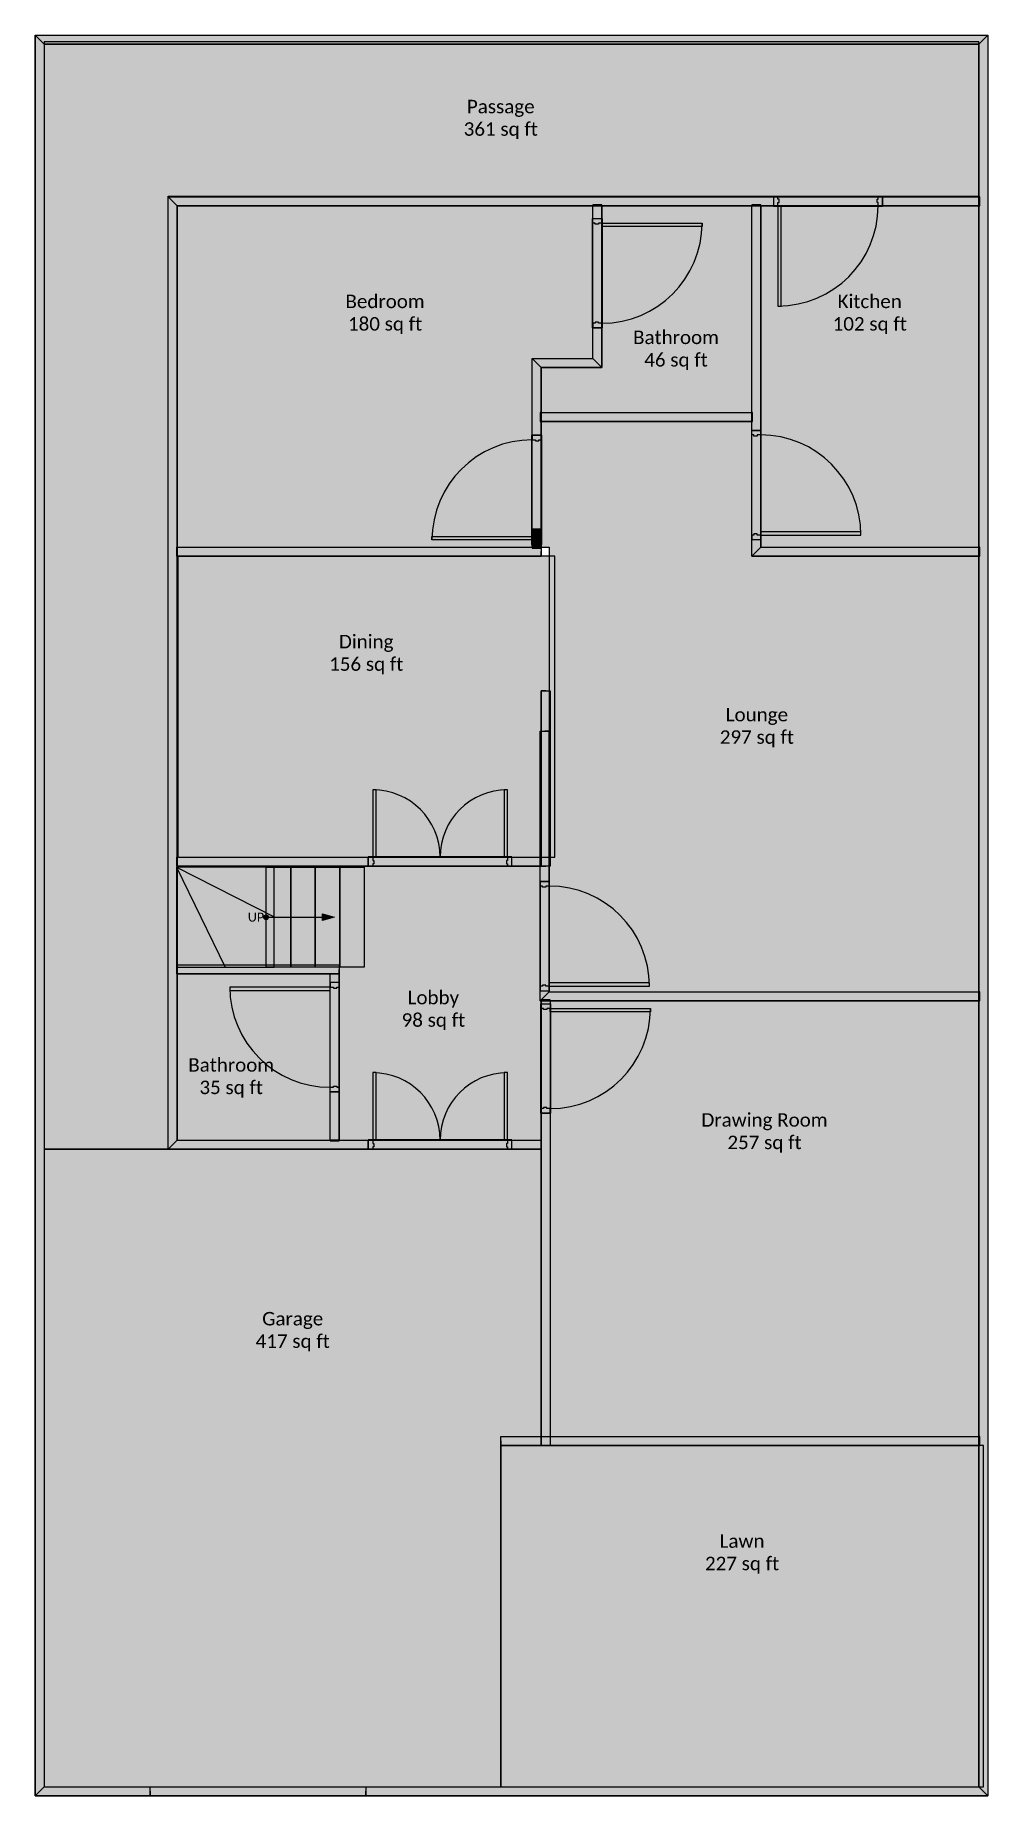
# Model space of a CAD drawing. Extents: x 0 to 35.4, y 0 to 65.4.
import ezdxf

# ---------------------------------------------------------------- set-up
doc = ezdxf.new("R2010")
doc.units = 0
doc.header["$MEASUREMENT"] = 0
for name, color, linetype in [('BUILDING_ENVELOPE', 7, 'CONTINUOUS'), ('LANDING', 7, 'CONTINUOUS'), ('SPACE', 7, 'CONTINUOUS'), ('STAIR', 7, 'CONTINUOUS')]:
    doc.layers.add(name, color=color, linetype=linetype)
doc.styles.get("Standard").update_dxf_attribs({"font": 'txt.shx'})

msp = doc.modelspace()

# ---------------------------------------------------------------- hatches: boundary and pattern name
at = {"layer": 'BUILDING_ENVELOPE'}
for color, points in [(7, [(0.357, 65.024), (0.357, 0.357), (0.024, 0.024), (0.024, 65.357)]), (7, [(0.024, 65.357), (35.357, 65.357), (35.024, 65.024), (0.357, 65.024)]), (7, [(35.357, 65.357), (35.357, 0.024), (35.024, 0.357), (35.024, 65.024)]), (7, [(4.958, 59.358), (35.024, 59.358), (35.024, 59.025), (5.292, 59.025)]), (7, [(4.958, 24.025), (4.958, 59.358), (5.292, 59.025), (5.292, 24.358)]), (7, [(20.708, 59.025), (21.042, 59.025), (21.042, 59.058), (20.708, 59.058)]), (7, [(20.708, 53.358), (20.708, 59.025), (21.042, 59.025), (21.042, 53.025)]), (7, [(26.6, 59.025), (26.933, 59.025), (26.933, 59.058), (26.6, 59.058)]), (7, [(26.6, 46.025), (26.6, 59.025), (26.933, 59.025), (26.933, 46.358)]), (7, [(27.699, 55.308), (27.699, 59.025), (27.574, 59.025), (27.574, 55.308)]), (7, [(35.024, 59.358), (35.024, 59.025), (35.057, 59.025), (35.057, 59.358)]), (7, [(24.759, 58.259), (21.042, 58.259), (21.042, 58.384), (24.759, 58.384)]), (7, [(18.458, 53.358), (20.708, 53.358), (21.042, 53.025), (18.792, 53.025)]), (7, [(18.458, 47.025), (18.458, 53.358), (18.792, 53.025), (18.792, 47.025)]), (7, [(18.792, 51.025), (18.792, 51.358), (18.758, 51.358), (18.758, 51.025)]), (7, [(18.792, 51.358), (26.6, 51.358), (26.6, 51.025), (18.792, 51.025)]), (7, [(26.6, 51.358), (26.6, 51.025), (26.633, 51.025), (26.633, 51.358)]), (7, [(14.741, 46.75), (18.458, 46.75), (18.458, 46.625), (14.741, 46.625)]), (253, [(18.458, 46.358), (18.458, 47.025), (18.792, 47.025), (18.792, 46.358)]), (7, [(30.65, 46.933), (26.933, 46.933), (26.933, 46.808), (30.65, 46.808)]), (7, [(5.292, 46.025), (5.292, 46.358), (5.258, 46.358), (5.258, 46.025)]), (7, [(5.292, 46.358), (18.792, 46.358), (18.792, 46.192), (18.792, 46.025), (5.292, 46.025)]), (253, [(18.792, 46.358), (18.458, 46.358), (18.458, 46.325), (18.792, 46.325)]), (7, [(26.933, 46.358), (35.024, 46.358), (35.024, 46.025), (26.6, 46.025)]), (7, [(35.024, 46.358), (35.024, 46.025), (35.057, 46.025), (35.057, 46.358)]), (7, [(19.125, 41.025), (19.125, 34.525), (18.958, 34.525), (18.792, 34.525), (18.792, 41.025), (18.958, 41.025)]), (7, [(18.758, 29.525), (18.758, 39.525), (18.925, 39.525), (19.092, 39.525), (19.092, 29.858)]), (7, [(12.542, 37.358), (12.542, 34.858), (12.667, 34.858), (12.667, 37.358)]), (7, [(17.417, 37.358), (17.417, 34.858), (17.542, 34.858), (17.542, 37.358)]), (7, [(5.292, 34.525), (5.292, 34.858), (5.258, 34.858), (5.258, 34.525)]), (7, [(5.292, 34.858), (18.792, 34.858), (18.792, 34.692), (18.792, 34.525), (5.292, 34.525)]), (7, [(5.292, 30.525), (5.292, 30.858), (5.258, 30.858), (5.258, 30.525)]), (7, [(5.292, 30.858), (11.292, 30.858), (11.292, 30.692), (11.292, 30.525), (5.292, 30.525)]), (7, [(10.958, 24.358), (10.958, 30.525), (11.125, 30.525), (11.292, 30.525), (11.292, 24.358)]), (7, [(22.809, 30.192), (19.092, 30.192), (19.092, 30.067), (22.809, 30.067)]), (7, [(7.241, 29.909), (10.958, 29.909), (10.958, 30.034), (7.241, 30.034)]), (7, [(19.092, 29.858), (35.024, 29.858), (35.024, 29.525), (18.758, 29.525)]), (7, [(18.792, 29.525), (19.125, 29.525), (19.125, 29.558), (18.792, 29.558)]), (7, [(19.125, 29.525), (19.125, 13.025), (18.958, 13.025), (18.792, 13.025), (18.792, 29.525)]), (7, [(35.024, 29.858), (35.024, 29.525), (35.057, 29.525), (35.057, 29.858)]), (7, [(22.842, 29.117), (19.125, 29.117), (19.125, 29.242), (22.842, 29.242)]), (7, [(12.542, 26.858), (12.542, 24.358), (12.667, 24.358), (12.667, 26.858)]), (7, [(17.417, 26.858), (17.417, 24.358), (17.542, 24.358), (17.542, 26.858)]), (7, [(5.292, 24.358), (18.792, 24.358), (18.792, 24.192), (18.792, 24.025), (4.958, 24.025)]), (7, [(11.292, 24.358), (10.958, 24.358), (10.958, 24.325), (11.292, 24.325)]), (7, [(17.293, 13.358), (35.024, 13.358), (35.024, 13.025), (17.293, 13.025), (17.293, 13.192)]), (7, [(35.024, 13.358), (35.024, 13.025), (35.057, 13.025), (35.057, 13.358)]), (7, [(0.357, 0.357), (35.024, 0.357), (35.357, 0.024), (0.024, 0.024)])]:
    msp.add_hatch(color=color, dxfattribs=at).paths.add_polyline_path(points)
h = msp.add_hatch(color=7, dxfattribs=at)
h.paths.add_polyline_path([(27.408, 59.358), (27.408, 59.025), (27.574, 59.025), (27.574, 59.15), (27.574, 59.275), (27.574, 59.358)])
h.paths.add_polyline_path([(31.458, 59.358), (31.458, 59.025), (31.292, 59.025), (31.292, 59.15), (31.292, 59.275), (31.292, 59.358)])
h = msp.add_hatch(color=7, dxfattribs=at)
h.paths.add_polyline_path([(27.574, 59.15), (27.616, 59.15), (27.616, 59.275), (27.574, 59.275)])
h.paths.add_polyline_path([(31.292, 59.15), (31.25, 59.15), (31.25, 59.275), (31.292, 59.275)])
h = msp.add_hatch(color=7, dxfattribs=at)
h.paths.add_polyline_path([(20.708, 58.55), (21.042, 58.55), (21.042, 58.384), (20.917, 58.384), (20.792, 58.384), (20.708, 58.384)])
h.paths.add_polyline_path([(20.708, 54.5), (21.042, 54.5), (21.042, 54.666), (20.917, 54.666), (20.792, 54.666), (20.708, 54.666)])
h = msp.add_hatch(color=7, dxfattribs=at)
h.paths.add_polyline_path([(20.917, 58.384), (20.917, 58.342), (20.792, 58.342), (20.792, 58.384)])
h.paths.add_polyline_path([(20.917, 54.666), (20.917, 54.708), (20.792, 54.708), (20.792, 54.666)])
h = msp.add_hatch(color=7, dxfattribs=at)
h.paths.add_polyline_path([(18.792, 46.458), (18.458, 46.458), (18.458, 46.625), (18.583, 46.625), (18.708, 46.625), (18.792, 46.625)])
h.paths.add_polyline_path([(18.792, 50.509), (18.458, 50.509), (18.458, 50.342), (18.583, 50.342), (18.708, 50.342), (18.792, 50.342)])
h = msp.add_hatch(color=7, dxfattribs=at)
h.paths.add_polyline_path([(18.583, 46.625), (18.583, 46.667), (18.708, 46.667), (18.708, 46.625)])
h.paths.add_polyline_path([(18.583, 50.342), (18.583, 50.301), (18.708, 50.301), (18.708, 50.342)])
h = msp.add_hatch(color=7, dxfattribs=at)
h.paths.add_polyline_path([(26.6, 46.641), (26.933, 46.641), (26.933, 46.808), (26.808, 46.808), (26.683, 46.808), (26.6, 46.808)])
h.paths.add_polyline_path([(26.6, 50.692), (26.933, 50.692), (26.933, 50.525), (26.808, 50.525), (26.683, 50.525), (26.6, 50.525)])
h = msp.add_hatch(color=7, dxfattribs=at)
h.paths.add_polyline_path([(26.808, 46.808), (26.808, 46.849), (26.683, 46.849), (26.683, 46.808)])
h.paths.add_polyline_path([(26.808, 50.525), (26.808, 50.483), (26.683, 50.483), (26.683, 50.525)])
h = msp.add_hatch(color=7, dxfattribs=at)
h.paths.add_polyline_path([(17.708, 34.525), (17.708, 34.858), (17.542, 34.858), (17.542, 34.733), (17.542, 34.608), (17.542, 34.525)])
h.paths.add_polyline_path([(12.375, 34.525), (12.375, 34.858), (12.542, 34.858), (12.542, 34.733), (12.542, 34.608), (12.542, 34.525)])
h = msp.add_hatch(color=7, dxfattribs=at)
h.paths.add_polyline_path([(17.542, 34.733), (17.5, 34.733), (17.5, 34.608), (17.542, 34.608)])
h.paths.add_polyline_path([(12.542, 34.733), (12.583, 34.733), (12.583, 34.608), (12.542, 34.608)])
h = msp.add_hatch(color=134, dxfattribs=at)
h.paths.add_polyline_path([(8.589, 34.486), (9.499, 34.486), (9.499, 30.768), (8.589, 30.768)])
h.paths.add_polyline_path([(9.499, 34.486), (10.41, 34.486), (10.41, 30.768), (9.499, 30.768)])
h.paths.add_polyline_path([(10.41, 34.486), (11.32, 34.486), (11.32, 30.768), (10.41, 30.768)])
h.paths.add_polyline_path([(11.32, 34.486), (12.231, 34.486), (12.231, 30.768), (11.32, 30.768)])
edge = h.paths.add_edge_path(flags=0)
edge = h.paths.add_edge_path(flags=0)
edge = h.paths.add_edge_path(flags=0)
edge = h.paths.add_edge_path(flags=0)
edge = h.paths.add_edge_path(flags=0)
edge = h.paths.add_edge_path(flags=0)
edge = h.paths.add_edge_path(flags=0)
edge = h.paths.add_edge_path(flags=0)
edge = h.paths.add_edge_path(flags=0)
edge = h.paths.add_edge_path(flags=0)
edge = h.paths.add_edge_path(flags=0)
edge = h.paths.add_edge_path(flags=0)
edge = h.paths.add_edge_path(flags=0)
edge = h.paths.add_edge_path(flags=0)
edge = h.paths.add_edge_path(flags=0)
edge = h.paths.add_edge_path(flags=0)
edge = h.paths.add_edge_path(flags=0)
edge = h.paths.add_edge_path(flags=0)
edge = h.paths.add_edge_path(flags=0)
edge = h.paths.add_edge_path(flags=0)
edge = h.paths.add_edge_path(flags=0)
edge = h.paths.add_edge_path(flags=0)
edge = h.paths.add_edge_path(flags=0)
edge = h.paths.add_edge_path(flags=0)
edge = h.paths.add_edge_path(flags=0)
edge = h.paths.add_edge_path(flags=0)
edge = h.paths.add_edge_path(flags=0)
edge = h.paths.add_edge_path(flags=0)
edge = h.paths.add_edge_path(flags=0)
h = msp.add_hatch(color=7, dxfattribs=at)
h.paths.add_polyline_path([(18.758, 29.9), (19.092, 29.9), (19.092, 30.067), (18.967, 30.067), (18.842, 30.067), (18.758, 30.067)])
h.paths.add_polyline_path([(18.758, 33.951), (19.092, 33.951), (19.092, 33.784), (18.967, 33.784), (18.842, 33.784), (18.758, 33.784)])
h = msp.add_hatch(color=7, dxfattribs=at)
h.paths.add_polyline_path([(18.967, 30.067), (18.967, 30.108), (18.842, 30.108), (18.842, 30.067)])
h.paths.add_polyline_path([(18.967, 33.784), (18.967, 33.742), (18.842, 33.742), (18.842, 33.784)])
h = msp.add_hatch(color=7, dxfattribs=at)
h.paths.add_polyline_path([(11.292, 30.201), (10.958, 30.201), (10.958, 30.034), (11.083, 30.034), (11.208, 30.034), (11.292, 30.034)])
h.paths.add_polyline_path([(11.292, 26.15), (10.958, 26.15), (10.958, 26.317), (11.083, 26.317), (11.208, 26.317), (11.292, 26.317)])
h = msp.add_hatch(color=7, dxfattribs=at)
h.paths.add_polyline_path([(11.083, 30.034), (11.083, 29.992), (11.208, 29.992), (11.208, 30.034)])
h.paths.add_polyline_path([(11.083, 26.317), (11.083, 26.358), (11.208, 26.358), (11.208, 26.317)])
h = msp.add_hatch(color=7, dxfattribs=at)
h.paths.add_polyline_path([(18.792, 29.409), (19.125, 29.409), (19.125, 29.242), (19, 29.242), (18.875, 29.242), (18.792, 29.242)])
h.paths.add_polyline_path([(18.792, 25.358), (19.125, 25.358), (19.125, 25.525), (19, 25.525), (18.875, 25.525), (18.792, 25.525)])
h = msp.add_hatch(color=7, dxfattribs=at)
h.paths.add_polyline_path([(19, 29.242), (19, 29.201), (18.875, 29.201), (18.875, 29.242)])
h.paths.add_polyline_path([(19, 25.525), (19, 25.567), (18.875, 25.567), (18.875, 25.525)])
h = msp.add_hatch(color=7, dxfattribs=at)
h.paths.add_polyline_path([(17.708, 24.025), (17.708, 24.358), (17.542, 24.358), (17.542, 24.233), (17.542, 24.108), (17.542, 24.025)])
h.paths.add_polyline_path([(12.375, 24.025), (12.375, 24.358), (12.542, 24.358), (12.542, 24.233), (12.542, 24.108), (12.542, 24.025)])
h = msp.add_hatch(color=7, dxfattribs=at)
h.paths.add_polyline_path([(17.542, 24.233), (17.5, 24.233), (17.5, 24.108), (17.542, 24.108)])
h.paths.add_polyline_path([(12.542, 24.233), (12.583, 24.233), (12.583, 24.108), (12.542, 24.108)])
at = {"layer": 'LANDING'}
msp.add_hatch(color=134, dxfattribs=at).paths.add_polyline_path([(5.258, 34.486), (5.258, 30.776), (8.892, 30.776), (8.892, 34.486)])
at = {"layer": 'SPACE'}
for color, points in [(54, [(4.958, 24.025), (4.958, 59.384), (35.024, 59.384), (35.024, 65.107), (0.357, 65.107), (0.357, 24.025)]), (10, [(18.458, 46.358), (18.458, 47.025), (18.458, 53.358), (20.708, 53.358), (20.708, 59.025), (5.292, 59.025), (5.292, 46.358)]), (5, [(26.6, 51.358), (26.6, 59.025), (21.042, 59.025), (21.042, 53.025), (18.792, 53.025), (18.792, 51.358)]), (40, [(26.933, 59.025), (26.933, 46.358), (35.024, 46.358), (35.024, 59.025), (26.933, 59.025)]), (2, [(26.6, 51.025), (18.792, 51.025), (18.792, 47.025), (18.792, 46.358), (18.925, 46.358), (19.092, 46.358), (19.092, 29.858), (35.024, 29.858), (35.024, 46.025), (26.6, 46.025)]), (253, [(19.292, 34.858), (19.292, 46.025), (5.309, 46.025), (5.309, 34.858)]), (6, [(11.292, 30.525), (11.292, 24.358), (18.792, 24.358), (18.792, 29.525), (18.758, 29.525), (18.758, 34.525), (5.292, 34.525), (5.292, 30.858), (11.292, 30.858), (11.292, 30.692)]), (5, [(5.292, 24.358), (10.958, 24.358), (10.958, 30.525), (5.292, 30.525)]), (94, [(19.125, 13.358), (35.024, 13.358), (35.024, 29.525), (19.125, 29.525)]), (22, [(12.292, 0.357), (17.293, 0.357), (17.293, 13.358), (18.792, 13.358), (18.792, 24.025), (5.292, 24.025), (4.958, 24.025), (0.357, 24.025), (0.357, 0.357), (4.292, 0.357)]), (111, [(17.292, 0.357), (35.193, 0.357), (35.193, 13.025), (18.834, 13.025), (18.662, 13.025), (18.491, 13.025), (17.292, 13.025)])]:
    msp.add_hatch(color=color, dxfattribs=at).paths.add_polyline_path(points)
at = {"layer": 'STAIR'}
h = msp.add_hatch(color=134, dxfattribs=at)
edge = h.paths.add_edge_path()
edge.add_arc((8.589, 32.627), 0.0868, 0, 360)
msp.add_hatch(color=134, dxfattribs=at).paths.add_polyline_path([(10.684, 32.499), (10.684, 32.754), (11.11, 32.624)])

# ---------------------------------------------------------------- linework, layer by layer
at = {"layer": 'BUILDING_ENVELOPE', "color": 7, "linetype": 'CONTINUOUS'}
for p, q in [((0.024, 65.357), (0.024, 0.024)), ((0.024, 65.357), (35.357, 65.357)), ((35.357, 65.357), (35.357, 0.024)), ((0.357, 65.024), (0.357, 0.357)), ((0.357, 65.024), (35.024, 65.024)), ((35.024, 65.024), (35.024, 0.357)), ((4.958, 59.358), (35.024, 59.358)), ((4.958, 24.025), (4.958, 59.358)), ((5.292, 59.025), (35.024, 59.025)), ((5.292, 24.358), (5.292, 59.025)), ((20.708, 53.358), (20.708, 59.025)), ((21.042, 53.025), (21.042, 59.025)), ((26.6, 46.025), (26.6, 59.025)), ((26.933, 46.358), (26.933, 59.025)), ((27.408, 59.358), (27.408, 59.025)), ((27.574, 59.358), (27.408, 59.358)), ((27.408, 59.358), (27.408, 59.025)), ((27.408, 59.025), (27.574, 59.025)), ((27.574, 59.275), (27.574, 59.358)), ((27.616, 59.275), (27.574, 59.275)), ((27.574, 59.025), (27.574, 59.15)), ((27.574, 59.15), (27.616, 59.15)), ((27.616, 59.15), (27.616, 59.275)), ((31.25, 59.15), (31.25, 59.275)), ((31.25, 59.275), (31.292, 59.275)), ((31.292, 59.15), (31.25, 59.15)), ((31.292, 59.275), (31.292, 59.358)), ((31.292, 59.358), (31.458, 59.358)), ((31.292, 59.025), (31.292, 59.15)), ((31.458, 59.025), (31.292, 59.025)), ((31.458, 59.358), (31.458, 59.025)), ((31.458, 59.358), (31.458, 59.025)), ((20.708, 58.55), (21.042, 58.55)), ((20.708, 58.384), (20.708, 58.55)), ((20.708, 58.55), (21.042, 58.55)), ((20.792, 58.384), (20.708, 58.384)), ((20.792, 58.342), (20.792, 58.384)), ((20.917, 58.342), (20.792, 58.342)), ((21.042, 58.384), (20.917, 58.384)), ((20.917, 58.384), (20.917, 58.342)), ((21.042, 58.55), (21.042, 58.384)), ((20.792, 54.666), (20.708, 54.666)), ((20.708, 54.666), (20.708, 54.5)), ((20.708, 54.5), (21.042, 54.5)), ((20.708, 54.5), (21.042, 54.5)), ((20.917, 54.708), (20.792, 54.708)), ((20.792, 54.708), (20.792, 54.666)), ((20.917, 54.666), (20.917, 54.708)), ((21.042, 54.666), (20.917, 54.666)), ((21.042, 54.5), (21.042, 54.666)), ((18.458, 53.358), (20.708, 53.358)), ((18.458, 47.025), (18.458, 53.358)), ((18.792, 53.025), (21.042, 53.025)), ((18.792, 47.025), (18.792, 53.025)), ((18.792, 51.358), (26.6, 51.358)), ((18.792, 51.025), (26.6, 51.025)), ((18.792, 50.509), (18.458, 50.509)), ((18.458, 50.509), (18.458, 50.342)), ((18.792, 50.509), (18.458, 50.509)), ((18.458, 50.342), (18.583, 50.342)), ((18.583, 50.342), (18.583, 50.301)), ((18.708, 50.342), (18.792, 50.342)), ((18.708, 50.301), (18.708, 50.342)), ((18.792, 50.342), (18.792, 50.509)), ((26.6, 50.692), (26.933, 50.692)), ((26.6, 50.525), (26.6, 50.692)), ((26.6, 50.692), (26.933, 50.692)), ((26.683, 50.525), (26.6, 50.525)), ((26.683, 50.483), (26.683, 50.525)), ((26.808, 50.483), (26.683, 50.483)), ((26.933, 50.525), (26.808, 50.525)), ((26.808, 50.525), (26.808, 50.483)), ((26.933, 50.692), (26.933, 50.525)), ((18.583, 50.301), (18.708, 50.301)), ((18.458, 46.358), (18.458, 47.025)), ((18.458, 46.458), (18.458, 46.625)), ((18.458, 46.625), (18.583, 46.625)), ((18.792, 46.458), (18.458, 46.458)), ((18.792, 46.458), (18.458, 46.458)), ((18.583, 46.625), (18.583, 46.667)), ((18.583, 46.667), (18.708, 46.667)), ((18.708, 46.667), (18.708, 46.625)), ((18.708, 46.625), (18.792, 46.625)), ((18.792, 46.358), (18.792, 47.025)), ((18.792, 46.625), (18.792, 46.458)), ((26.683, 46.808), (26.6, 46.808)), ((26.6, 46.808), (26.6, 46.641)), ((26.6, 46.641), (26.933, 46.641)), ((26.6, 46.641), (26.933, 46.641)), ((26.808, 46.849), (26.683, 46.849)), ((26.683, 46.849), (26.683, 46.808)), ((26.808, 46.808), (26.808, 46.849)), ((26.933, 46.808), (26.808, 46.808)), ((26.933, 46.641), (26.933, 46.808)), ((26.6, 46.025), (35.024, 46.025)), ((26.933, 46.358), (35.024, 46.358)), ((12.375, 34.525), (12.375, 34.858)), ((12.375, 34.858), (12.542, 34.858)), ((12.375, 34.525), (12.375, 34.858)), ((12.542, 34.858), (12.542, 34.733)), ((12.542, 34.733), (12.583, 34.733)), ((12.583, 34.733), (12.583, 34.608)), ((17.542, 34.733), (17.5, 34.733)), ((17.5, 34.733), (17.5, 34.608)), ((17.708, 34.858), (17.542, 34.858)), ((17.542, 34.858), (17.542, 34.733)), ((17.708, 34.525), (17.708, 34.858)), ((17.708, 34.525), (17.708, 34.858)), ((12.542, 34.525), (12.375, 34.525)), ((12.542, 34.608), (12.542, 34.525)), ((12.583, 34.608), (12.542, 34.608)), ((17.5, 34.608), (17.542, 34.608)), ((17.542, 34.608), (17.542, 34.525)), ((17.542, 34.525), (17.708, 34.525)), ((18.758, 33.951), (19.092, 33.951)), ((18.758, 33.784), (18.758, 33.951)), ((18.758, 33.951), (19.092, 33.951)), ((18.842, 33.784), (18.758, 33.784)), ((18.842, 33.742), (18.842, 33.784)), ((18.967, 33.742), (18.842, 33.742)), ((19.092, 33.784), (18.967, 33.784)), ((18.967, 33.784), (18.967, 33.742)), ((19.092, 33.951), (19.092, 33.784)), ((11.292, 30.201), (10.958, 30.201)), ((10.958, 30.201), (10.958, 30.034)), ((11.292, 30.201), (10.958, 30.201)), ((11.292, 30.034), (11.292, 30.201)), ((18.842, 30.067), (18.758, 30.067)), ((18.758, 30.067), (18.758, 29.9)), ((18.967, 30.108), (18.842, 30.108)), ((18.842, 30.108), (18.842, 30.067)), ((18.967, 30.067), (18.967, 30.108)), ((19.092, 30.067), (18.967, 30.067)), ((19.092, 29.9), (19.092, 30.067)), ((10.958, 30.034), (11.083, 30.034)), ((11.083, 30.034), (11.083, 29.992)), ((11.083, 29.992), (11.208, 29.992)), ((11.208, 30.034), (11.292, 30.034)), ((11.208, 29.992), (11.208, 30.034)), ((18.758, 29.9), (19.092, 29.9)), ((18.758, 29.9), (19.092, 29.9)), ((18.758, 29.525), (35.024, 29.525)), ((18.792, 29.409), (19.125, 29.409)), ((18.792, 29.242), (18.792, 29.409)), ((18.792, 29.409), (19.125, 29.409)), ((19.092, 29.858), (35.024, 29.858)), ((19.125, 29.409), (19.125, 29.242)), ((18.875, 29.242), (18.792, 29.242)), ((18.875, 29.201), (18.875, 29.242)), ((19, 29.201), (18.875, 29.201)), ((19.125, 29.242), (19, 29.242)), ((19, 29.242), (19, 29.201)), ((10.958, 26.15), (10.958, 26.317)), ((10.958, 26.317), (11.083, 26.317)), ((11.292, 26.15), (10.958, 26.15)), ((11.292, 26.15), (10.958, 26.15)), ((11.083, 26.317), (11.083, 26.358)), ((11.083, 26.358), (11.208, 26.358)), ((11.208, 26.358), (11.208, 26.317)), ((11.208, 26.317), (11.292, 26.317)), ((11.292, 26.317), (11.292, 26.15)), ((18.875, 25.525), (18.792, 25.525)), ((18.792, 25.525), (18.792, 25.358)), ((19, 25.567), (18.875, 25.567)), ((18.875, 25.567), (18.875, 25.525)), ((19, 25.525), (19, 25.567)), ((19.125, 25.525), (19, 25.525)), ((19.125, 25.358), (19.125, 25.525)), ((18.792, 25.358), (19.125, 25.358)), ((18.792, 25.358), (19.125, 25.358)), ((12.375, 24.025), (12.375, 24.358)), ((12.375, 24.358), (12.542, 24.358)), ((12.375, 24.025), (12.375, 24.358)), ((12.542, 24.358), (12.542, 24.233)), ((12.542, 24.233), (12.583, 24.233)), ((12.583, 24.233), (12.583, 24.108)), ((17.542, 24.233), (17.5, 24.233)), ((17.5, 24.233), (17.5, 24.108)), ((17.708, 24.358), (17.542, 24.358)), ((17.542, 24.358), (17.542, 24.233)), ((17.708, 24.025), (17.708, 24.358)), ((17.708, 24.025), (17.708, 24.358)), ((12.542, 24.025), (12.375, 24.025)), ((12.542, 24.108), (12.542, 24.025)), ((12.583, 24.108), (12.542, 24.108)), ((17.5, 24.108), (17.542, 24.108)), ((17.542, 24.108), (17.542, 24.025)), ((17.542, 24.025), (17.708, 24.025)), ((0.024, 0.024), (35.357, 0.024)), ((0.357, 0.357), (35.024, 0.357))]:
    msp.add_line(p, q, dxfattribs=at)
for points in [[(0.357, 65.024), (0.357, 0.357), (0.024, 0.024), (0.024, 65.357)], [(0.024, 65.357), (35.357, 65.357), (35.024, 65.024), (0.357, 65.024)], [(35.357, 65.357), (35.357, 0.024), (35.024, 0.357), (35.024, 65.024)], [(4.958, 59.358), (35.024, 59.358), (35.024, 59.025), (5.292, 59.025)], [(4.958, 24.025), (4.958, 59.358), (5.292, 59.025), (5.292, 24.358)], [(20.708, 59.025), (21.042, 59.025), (21.042, 59.058), (20.708, 59.058)], [(20.708, 53.358), (20.708, 59.025), (21.042, 59.025), (21.042, 53.025)], [(26.6, 59.025), (26.933, 59.025), (26.933, 59.058), (26.6, 59.058)], [(26.6, 46.025), (26.6, 59.025), (26.933, 59.025), (26.933, 46.358)], [(31.458, 59.366), (27.408, 59.366), (27.408, 59.017), (31.458, 59.017)], [(27.699, 55.308), (27.699, 59.025), (27.574, 59.025), (27.574, 55.308)], [(35.024, 59.358), (35.024, 59.025), (35.057, 59.025), (35.057, 59.358)], [(20.7, 54.5), (20.7, 58.55), (21.05, 58.55), (21.05, 54.5)], [(24.759, 58.259), (21.042, 58.259), (21.042, 58.384), (24.759, 58.384)], [(18.458, 53.358), (20.708, 53.358), (21.042, 53.025), (18.792, 53.025)], [(18.458, 47.025), (18.458, 53.358), (18.792, 53.025), (18.792, 47.025)], [(18.792, 51.025), (18.792, 51.358), (18.758, 51.358), (18.758, 51.025)], [(18.792, 51.358), (26.6, 51.358), (26.6, 51.025), (18.792, 51.025)], [(26.6, 51.358), (26.6, 51.025), (26.633, 51.025), (26.633, 51.358)], [(18.8, 50.509), (18.8, 46.458), (18.45, 46.458), (18.45, 50.509)], [(26.592, 50.692), (26.592, 46.641), (26.941, 46.641), (26.941, 50.692)], [(14.741, 46.75), (18.458, 46.75), (18.458, 46.625), (14.741, 46.625)], [(18.458, 46.358), (18.458, 47.025), (18.792, 47.025), (18.792, 46.358)], [(30.65, 46.933), (26.933, 46.933), (26.933, 46.808), (30.65, 46.808)], [(5.292, 46.025), (5.292, 46.358), (5.258, 46.358), (5.258, 46.025)], [(5.292, 46.358), (18.792, 46.358), (18.792, 46.192), (18.792, 46.025), (5.292, 46.025)], [(18.792, 46.358), (18.458, 46.358), (18.458, 46.325), (18.792, 46.325)], [(26.933, 46.358), (35.024, 46.358), (35.024, 46.025), (26.6, 46.025)], [(35.024, 46.358), (35.024, 46.025), (35.057, 46.025), (35.057, 46.358)], [(19.125, 41.025), (19.125, 34.525), (18.958, 34.525), (18.792, 34.525), (18.792, 41.025), (18.958, 41.025)], [(18.758, 29.525), (18.758, 39.525), (18.925, 39.525), (19.092, 39.525), (19.092, 29.858)], [(12.542, 37.358), (12.542, 34.858), (12.667, 34.858), (12.667, 37.358)], [(17.417, 37.358), (17.417, 34.858), (17.542, 34.858), (17.542, 37.358)], [(5.292, 34.525), (5.292, 34.858), (5.258, 34.858), (5.258, 34.525)], [(5.292, 34.858), (18.792, 34.858), (18.792, 34.692), (18.792, 34.525), (5.292, 34.525)], [(12.375, 34.517), (17.708, 34.517), (17.708, 34.866), (12.375, 34.866)], [(18.75, 33.951), (18.75, 29.9), (19.1, 29.9), (19.1, 33.951)], [(5.292, 30.525), (5.292, 30.858), (5.258, 30.858), (5.258, 30.525)], [(5.292, 30.858), (11.292, 30.858), (11.292, 30.692), (11.292, 30.525), (5.292, 30.525)], [(11.3, 26.15), (11.3, 30.201), (10.95, 30.201), (10.95, 26.15)], [(10.958, 24.358), (10.958, 30.525), (11.125, 30.525), (11.292, 30.525), (11.292, 24.358)], [(22.809, 30.192), (19.092, 30.192), (19.092, 30.067), (22.809, 30.067)], [(7.241, 29.909), (10.958, 29.909), (10.958, 30.034), (7.241, 30.034)], [(19.092, 29.858), (35.024, 29.858), (35.024, 29.525), (18.758, 29.525)], [(18.784, 25.358), (18.784, 29.409), (19.133, 29.409), (19.133, 25.358)], [(18.792, 29.525), (19.125, 29.525), (19.125, 29.558), (18.792, 29.558)], [(19.125, 29.525), (19.125, 13.025), (18.958, 13.025), (18.792, 13.025), (18.792, 29.525)], [(35.024, 29.858), (35.024, 29.525), (35.057, 29.525), (35.057, 29.858)], [(22.842, 29.117), (19.125, 29.117), (19.125, 29.242), (22.842, 29.242)], [(12.542, 26.858), (12.542, 24.358), (12.667, 24.358), (12.667, 26.858)], [(17.417, 26.858), (17.417, 24.358), (17.542, 24.358), (17.542, 26.858)], [(5.292, 24.358), (18.792, 24.358), (18.792, 24.192), (18.792, 24.025), (4.958, 24.025)], [(11.292, 24.358), (10.958, 24.358), (10.958, 24.325), (11.292, 24.325)], [(12.375, 24.017), (17.708, 24.017), (17.708, 24.366), (12.375, 24.366)], [(17.293, 13.358), (35.024, 13.358), (35.024, 13.025), (17.293, 13.025), (17.293, 13.192)], [(35.024, 13.358), (35.024, 13.025), (35.057, 13.025), (35.057, 13.358)], [(0.357, 0.357), (35.024, 0.357), (35.357, 0.024), (0.024, 0.024)], [(4.292, 0.357), (12.292, 0.357), (12.292, 0.19), (12.292, 0.024), (4.292, 0.024), (4.292, 0.19)]]:
    msp.add_lwpolyline(points, close=True, dxfattribs=at)
for points in [[(5.292, 46.358), (18.792, 46.358), (18.792, 46.192)], [(5.292, 46.025), (18.792, 46.025), (18.792, 46.192)], [(18.958, 41.025), (18.792, 41.025), (18.792, 34.525), (18.958, 34.525)], [(18.958, 41.025), (19.125, 41.025), (19.125, 34.525), (18.958, 34.525)], [(18.758, 29.525), (18.758, 39.525), (18.925, 39.525)], [(19.092, 29.858), (19.092, 39.525), (18.925, 39.525)], [(5.292, 34.858), (18.792, 34.858), (18.792, 34.692)], [(5.292, 34.525), (18.792, 34.525), (18.792, 34.692)], [(5.292, 30.858), (11.292, 30.858), (11.292, 30.692)], [(5.292, 30.525), (11.292, 30.525), (11.292, 30.692)], [(10.958, 24.358), (10.958, 30.525), (11.125, 30.525)], [(11.292, 24.358), (11.292, 30.525), (11.125, 30.525)], [(18.792, 29.525), (18.792, 13.025), (18.958, 13.025)], [(19.125, 29.525), (19.125, 13.025), (18.958, 13.025)], [(4.958, 24.025), (18.792, 24.025), (18.792, 24.192)], [(5.292, 24.358), (18.792, 24.358), (18.792, 24.192)], [(17.293, 13.192), (17.293, 13.358), (35.024, 13.358)], [(17.293, 13.192), (17.293, 13.025), (35.024, 13.025)], [(4.292, 0.19), (4.292, 0.357), (12.292, 0.357), (12.292, 0.19)], [(4.292, 0.19), (4.292, 0.024), (12.292, 0.024), (12.292, 0.19)]]:
    msp.add_lwpolyline(points, dxfattribs=at)
at = {"layer": 'BUILDING_ENVELOPE', "color": 9, "linetype": 'CONTINUOUS'}
for points in [[(8.589, 34.486), (9.499, 34.486), (9.499, 30.768), (8.589, 30.768)], [(9.499, 34.486), (10.41, 34.486), (10.41, 30.768), (9.499, 30.768)], [(10.41, 34.486), (11.32, 34.486), (11.32, 30.768), (10.41, 30.768)], [(11.32, 34.486), (12.231, 34.486), (12.231, 30.768), (11.32, 30.768)]]:
    msp.add_lwpolyline(points, close=True, dxfattribs=at)
at = {"layer": 'BUILDING_ENVELOPE', "color": 7, "linetype": 'CONTINUOUS'}
for centre, radius, start, end in [((27.574, 59.025), 3.717, 270, 0), ((21.042, 58.384), 3.717, 270, 0), ((18.458, 46.625), 3.717, 90, 180), ((26.933, 46.808), 3.717, 0, 90), ((12.542, 34.858), 2.5, 0, 90), ((17.542, 34.858), 2.5, 90, 180), ((19.092, 30.067), 3.717, 0, 90), ((10.958, 30.034), 3.717, 180, 270), ((19.125, 29.242), 3.717, 270, 0), ((12.542, 24.358), 2.5, 0, 90), ((17.542, 24.358), 2.5, 90, 180)]:
    msp.add_arc(centre, radius, start, end, dxfattribs=at)
at = {"layer": 'LANDING', "color": 9, "linetype": 'CONTINUOUS'}
for q in [(8.892, 32.64), (7.068, 30.776)]:
    msp.add_line((5.258, 34.486), q, dxfattribs=at)
at = {"layer": 'LANDING', "color": 7, "linetype": 'CONTINUOUS'}
msp.add_lwpolyline([(5.258, 34.486), (5.258, 30.776), (8.892, 30.776), (8.892, 34.486)], close=True, dxfattribs=at)
at = {"layer": 'SPACE', "linetype": 'CONTINUOUS'}
for p, q in [((26.933, 59.025), (26.933, 46.358)), ((35.024, 59.025), (26.933, 59.025)), ((35.024, 46.358), (35.024, 59.025)), ((26.933, 46.358), (35.024, 46.358))]:
    msp.add_line(p, q, dxfattribs=at)
for points in [[(4.958, 24.025), (4.958, 59.384), (35.024, 59.384), (35.024, 65.107), (0.357, 65.107), (0.357, 24.025)], [(18.458, 46.358), (18.458, 47.025), (18.458, 53.358), (20.708, 53.358), (20.708, 59.025), (5.292, 59.025), (5.292, 46.358)], [(26.6, 51.358), (26.6, 59.025), (21.042, 59.025), (21.042, 53.025), (18.792, 53.025), (18.792, 51.358)], [(26.6, 51.025), (18.792, 51.025), (18.792, 47.025), (18.792, 46.358), (18.925, 46.358), (19.092, 46.358), (19.092, 29.858), (35.024, 29.858), (35.024, 46.025), (26.6, 46.025)], [(19.292, 34.858), (19.292, 46.025), (5.309, 46.025), (5.309, 34.858)], [(11.292, 30.525), (11.292, 24.358), (18.792, 24.358), (18.792, 29.525), (18.758, 29.525), (18.758, 34.525), (5.292, 34.525), (5.292, 30.858), (11.292, 30.858), (11.292, 30.692)], [(5.292, 24.358), (10.958, 24.358), (10.958, 30.525), (5.292, 30.525)], [(19.125, 13.358), (35.024, 13.358), (35.024, 29.525), (19.125, 29.525)], [(12.292, 0.357), (17.293, 0.357), (17.293, 13.358), (18.792, 13.358), (18.792, 24.025), (5.292, 24.025), (4.958, 24.025), (0.357, 24.025), (0.357, 0.357), (4.292, 0.357)], [(17.292, 0.357), (35.193, 0.357), (35.193, 13.025), (18.834, 13.025), (18.662, 13.025), (18.491, 13.025), (17.292, 13.025)]]:
    msp.add_lwpolyline(points, close=True, dxfattribs=at)
at = {"layer": 'STAIR', "color": 7, "linetype": 'CONTINUOUS'}
msp.add_line((8.589, 32.627), (10.897, 32.627), dxfattribs=at)
msp.add_lwpolyline([(10.684, 32.499), (10.684, 32.754), (11.11, 32.624)], close=True, dxfattribs=at)
msp.add_circle((8.589, 32.627), 0.0868, dxfattribs=at)

# ---------------------------------------------------------------- texts
at = {"layer": 'BUILDING_ENVELOPE', "insert": (8.212, 32.627), "char_height": 0.33333, "width": 0.75327, "attachment_point": 5}
msp.add_mtext('\\C7;\\fCalibri|b0|i0|;\\H0.33333206176758;UP', dxfattribs=at)
at = {"layer": 'SPACE', "char_height": 0.5, "attachment_point": 5}
for s, insert, width in [('\\C7;\\fCalibri|b0|i0|;\\H0.50000381469727;Passage\\P361 sq ft\\P\\P', (17.292, 61.813), 2.94821), ('\\C7;\\fCalibri|b0|i0|;\\H0.50000381469727;Bedroom\\P180 sq ft\\P\\P', (13, 54.583), 3.10808), ('\\C7;\\fCalibri|b0|i0|;\\H0.50000381469727;Kitchen\\P102 sq ft\\P\\P', (30.978, 54.583), 2.94821), ('\\C7;\\fCalibri|b0|i0|;\\H0.50000381469727;Bathroom\\P46 sq ft\\P\\P', (23.792, 53.249), 3.31902), ('\\C7;\\fCalibri|b0|i0|;\\H0.50000381469727;Dining\\P156 sq ft\\P\\P', (12.301, 41.958), 2.94821), ('\\C7;\\fCalibri|b0|i0|;\\H0.50000381469727;Lounge\\P297 sq ft\\P\\P', (26.792, 39.249), 2.94821), ('\\C7;\\fCalibri|b0|i0|;\\H0.50000381469727;Lobby\\P98 sq ft\\P\\P', (14.792, 28.749), 2.61032), ('\\C7;\\fCalibri|b0|i0|;\\H0.50000381469727;Bathroom\\P35 sq ft\\P\\P', (7.292, 26.249), 3.31902), ('\\C7;\\fCalibri|b0|i0|;\\H0.50000381469727;Drawing Room\\P257 sq ft\\P\\P', (27.074, 24.208), 4.59928), ('\\C7;\\fCalibri|b0|i0|;\\H0.50000381469727;Garage\\P417 sq ft\\P\\P', (9.574, 16.832), 2.94821), ('\\C7;\\fCalibri|b0|i0|;\\H0.50000381469727;Lawn\\P227 sq ft\\P\\P', (26.242, 8.582), 2.94821)]:
    msp.add_mtext(s, dxfattribs=dict(at, insert=insert, width=width))

doc.saveas('drawing.dxf')
